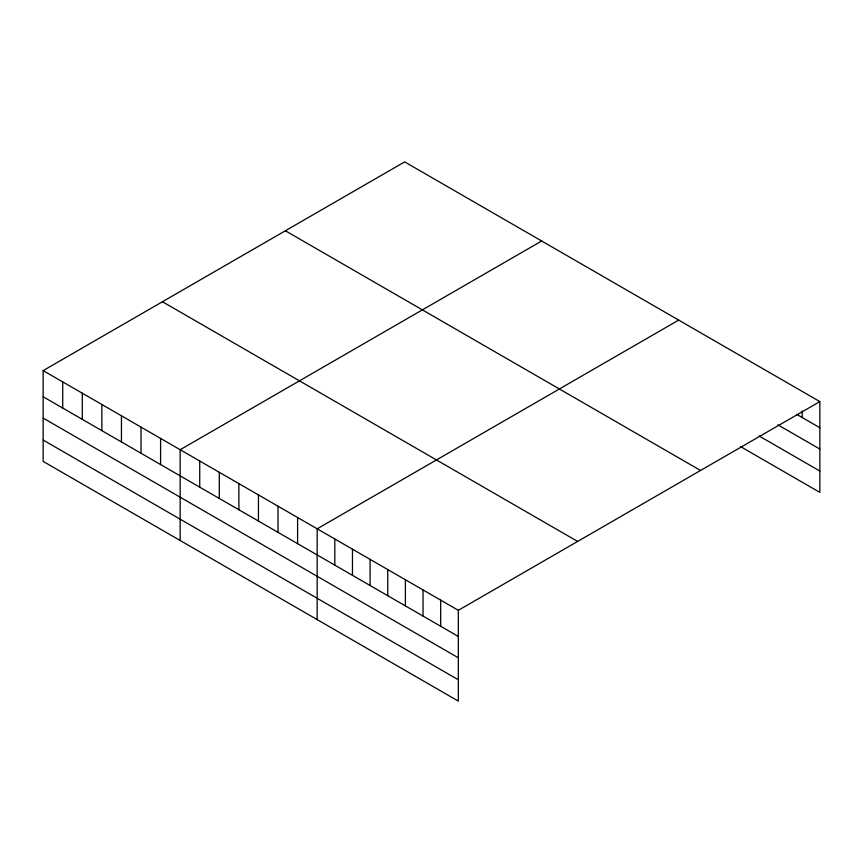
<?xml version="1.0" encoding="UTF-8"?>
<svg xmlns="http://www.w3.org/2000/svg" width="863" height="863" viewBox="0 0 863 863"><rect width="100%" height="100%" fill="white"/><g stroke="black" fill="none" stroke-linecap="round" stroke-linejoin="round"><path stroke-width="1.29" d="M458.329 657.789L458.329 610.314L43.15 370.615L43.15 461.403L458.329 701.101L458.329 657.789L43.15 418.091M740.443 446.538L819.85 492.385L819.85 401.597L404.671 161.899L43.15 370.615M541.684 240.993L180.162 449.72L180.162 540.508M678.685 320.097L317.163 528.825L317.163 619.612M458.329 610.314L819.85 401.597M796.689 414.359L819.85 427.724M777.941 424.866L819.85 449.062M759.192 436.031L819.85 471.047M285.373 230.777L700.551 470.475M162.449 301.737L577.627 541.435M43.15 396.753L458.329 636.452M43.15 440.065L458.329 679.774M802.202 411.004L802.202 417.541M440.68 600.13L440.68 626.258M423.032 589.947L423.032 616.074M405.394 579.753L405.394 605.891M387.746 569.569L387.746 595.697M370.098 559.386L370.098 585.513M352.46 549.192L352.46 575.33M334.812 539.008L334.812 565.136M297.595 517.52L297.595 543.647M278.026 506.214L278.026 532.352M258.447 494.92L258.447 521.047M238.878 483.614L238.878 509.753M219.299 472.32L219.299 498.447M199.731 461.015L199.731 487.153M160.583 438.415L160.583 464.553M141.014 427.12L141.014 453.248M121.446 415.815L121.446 441.953M101.866 404.52L101.866 430.648M82.298 393.215L82.298 419.353M62.719 381.921L62.719 408.048"/></g></svg>
